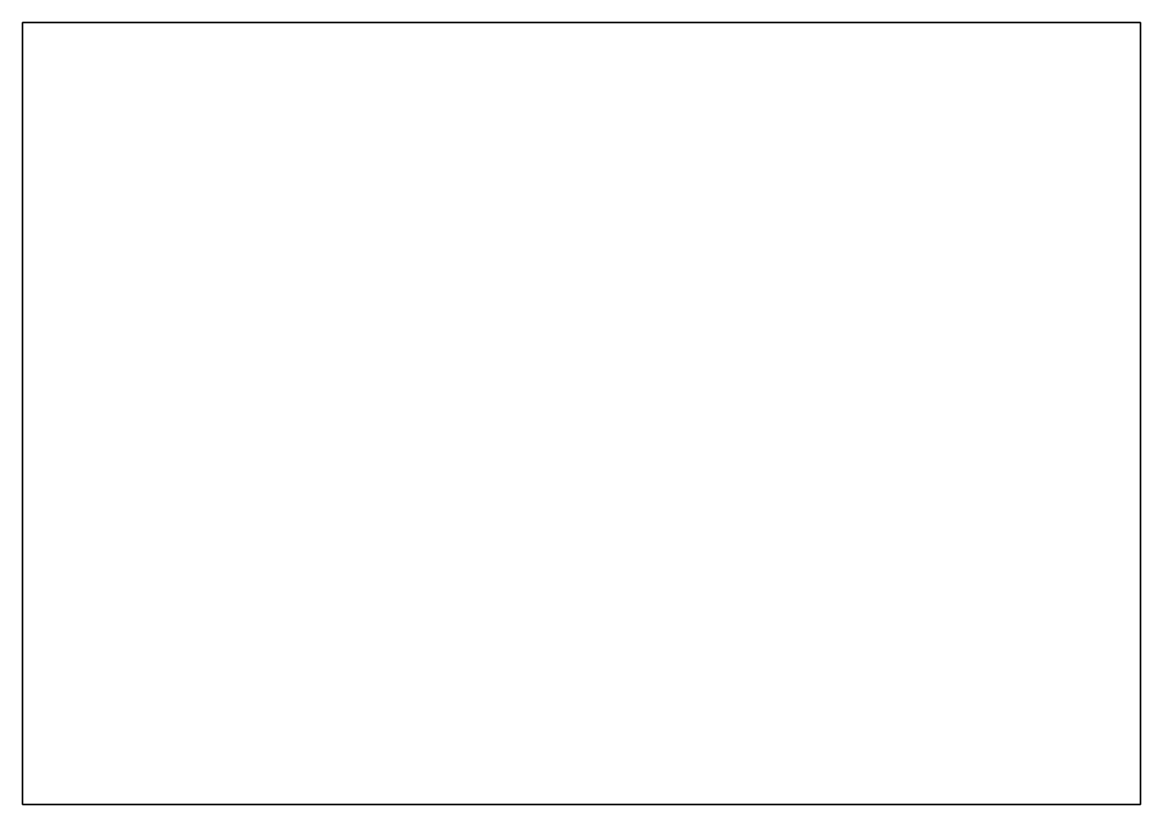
# Model space of a CAD drawing. Header units: millimetres. Extents: x 0 to 100, y -70 to 0.
import ezdxf

# ---------------------------------------------------------------- set-up
doc = ezdxf.new("R2010")
doc.units = ezdxf.units.MM

msp = doc.modelspace()

# ---------------------------------------------------------------- linework, layer by layer
for points in [[(0, 0), (0, 0, 150), (0, -70, 150), (0, -70)], [(0, 0, 150), (100, 0, 150), (100, -70, 150), (0, -70, 150)], [(0, 0), (100, 0), (100, -70), (0, -70)], [(0, 0), (100, 0), (100, 0, 150), (0, 0, 150)], [(100, 0), (100, 0, 150), (100, -70, 150), (100, -70)], [(0, -70), (100, -70), (100, -70, 150), (0, -70, 150)]]:
    msp.add_3dface(points)

doc.saveas('drawing.dxf')
